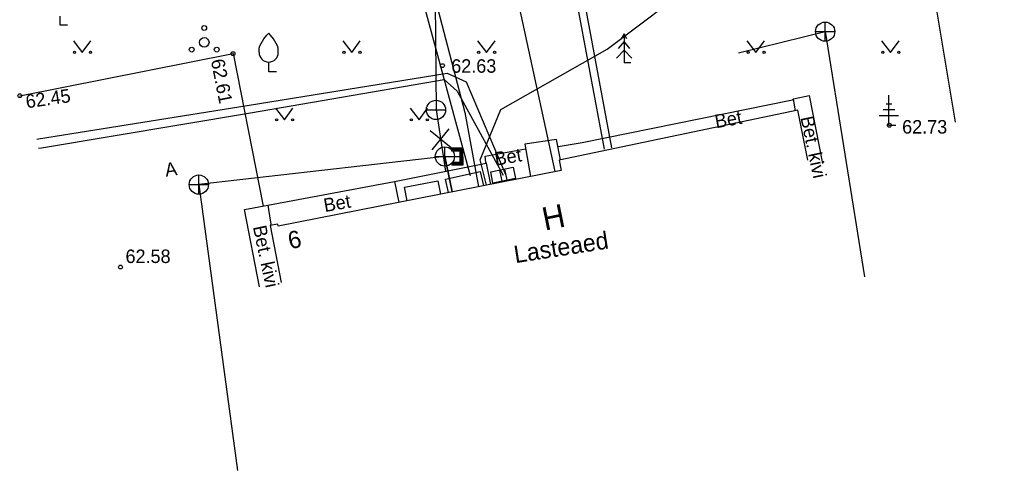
# Model space of a CAD drawing. Extents: x 635052 to 635544, y 6467971 to 6468784.
# Drawn here: x 635338.5 to 635389.4, y 6468349 to 6468372.4 of the extents above; entities that cross this region are included whole.
import ezdxf

# ---------------------------------------------------------------- set-up
doc = ezdxf.new("R2010")
doc.units = 0
for name, color, linetype in [('ELRAJATISMP', 7, 'Continuous'), ('HALJASTUS', 7, 'Continuous'), ('HOONE', 7, 'Continuous'), ('HOONEDET', 7, 'Continuous'), ('KKAEV', 7, 'Continuous'), ('korgus-EH2000', 7, 'Continuous'), ('KTRASS', 7, 'Continuous'), ('MPKAABEL', 7, 'Continuous'), ('MPOHULIIN', 7, 'Continuous'), ('PUU', 7, 'Continuous'), ('SITRASS', 7, 'Continuous'), ('TEE', 7, 'Continuous'), ('TTRASS', 7, 'Continuous'), ('VKAEV', 7, 'Continuous'), ('VTRASS', 7, 'Continuous')]:
    doc.layers.add(name, color=color, linetype=linetype)

msp = doc.modelspace()

# ---------------------------------------------------------------- linework, layer by layer
at = {"layer": 'ELRAJATISMP'}
for p, q in [((635363.4, 6468364.56), (635363.52, 6468363.975)), ((635363.666, 6468364.614), (635363.786, 6468364.03))]:
    msp.add_line(p, q, dxfattribs=at)
msp.add_lwpolyline([(635362.948, 6468364.467), (635364.118, 6468364.707), (635364.238, 6468364.123), (635363.068, 6468363.882)], close=True, dxfattribs=at)
at = {"layer": 'HALJASTUS'}
for p, q in [((635341.264, 6468371.28), (635341.727, 6468370.673)), ((635341.727, 6468370.673), (635342.173, 6468371.28)), ((635355.264, 6468371.28), (635355.727, 6468370.673)), ((635355.727, 6468370.673), (635356.173, 6468371.28)), ((635362.264, 6468371.28), (635362.727, 6468370.673)), ((635362.727, 6468370.673), (635363.173, 6468371.28)), ((635376.264, 6468371.28), (635376.727, 6468370.673)), ((635376.727, 6468370.673), (635377.173, 6468371.28)), ((635383.264, 6468371.28), (635383.727, 6468370.673)), ((635383.727, 6468370.673), (635384.173, 6468371.28)), ((635351.764, 6468367.78), (635352.227, 6468367.173)), ((635352.227, 6468367.173), (635352.673, 6468367.78)), ((635358.764, 6468367.78), (635359.227, 6468367.173)), ((635359.227, 6468367.173), (635359.673, 6468367.78))]:
    msp.add_line(p, q, dxfattribs=at)
for centre in [(635341.326, 6468370.673), (635342.155, 6468370.673), (635355.326, 6468370.673), (635356.155, 6468370.673), (635362.326, 6468370.673), (635363.155, 6468370.673), (635376.326, 6468370.673), (635377.155, 6468370.673), (635383.326, 6468370.673), (635384.155, 6468370.673), (635351.826, 6468367.173), (635352.655, 6468367.173), (635358.826, 6468367.173), (635359.655, 6468367.173)]:
    msp.add_circle(centre, 0.055, dxfattribs=at)
at = {"layer": 'HOONE'}
for points in [[(635379.423, 6468365.072), (635378.906, 6468367.669), (635366.512, 6468365.079), (635366.607, 6468364.54), (635351.901, 6468361.643), (635351.88, 6468361.751), (635351.487, 6468361.674), (635352.067, 6468358.716)], [(635360.754, 6468363.387), (635360.598, 6468364.09), (635362.403, 6468364.491), (635362.403, 6468364.491), (635362.569, 6468363.745)], [(635358.608, 6468362.964), (635358.471, 6468363.675), (635360.202, 6468364.008), (635360.338, 6468363.305)]]:
    msp.add_lwpolyline(points, dxfattribs=at)
at = {"layer": 'HOONEDET'}
for p, q in [((635357.959, 6468363.959), (635362.714, 6468364.924)), ((635351.373, 6468362.729), (635357.959, 6468363.959))]:
    msp.add_line(p, q, dxfattribs=at)
for points in [[(635366.446, 6468365.777), (635366.46, 6468365.782), (635367.704, 6468365.996), (635378.63, 6468368.216), (635378.677, 6468368.268)], [(635378.775, 6468367.641), (635378.763, 6468367.716), (635378.677, 6468368.268), (635379.503, 6468368.426), (635380.187, 6468364.896)], [(635366.579, 6468365.096), (635366.364, 6468366.142), (635364.73, 6468365.901), (635365.024, 6468364.229)], [(635362.714, 6468364.924), (635362.695, 6468364.977), (635362.655, 6468365.284), (635364.765, 6468365.669)], [(635362.714, 6468364.924), (635362.939, 6468363.818)], [(635357.959, 6468363.959), (635358.178, 6468362.88)], [(635350.942, 6468358.498), (635350.164, 6468362.506), (635351.373, 6468362.729), (635351.497, 6468361.953), (635351.545, 6468361.686)]]:
    msp.add_lwpolyline(points, dxfattribs=at)
at = {"layer": 'KKAEV'}
for p, q in [((635380.328, 6468371.25), (635380.328, 6468372.25)), ((635379.828, 6468371.75), (635380.828, 6468371.75)), ((635360.569, 6468364.765), (635360.569, 6468365.765)), ((635360.069, 6468365.265), (635361.069, 6468365.265)), ((635347.783, 6468363.304), (635347.783, 6468364.304)), ((635347.283, 6468363.804), (635348.283, 6468363.804))]:
    msp.add_line(p, q, dxfattribs=at)
for centre in [(635380.328, 6468371.75), (635360.569, 6468365.265), (635347.783, 6468363.804)]:
    msp.add_circle(centre, 0.5, dxfattribs=at)
at = {"layer": 'korgus-EH2000'}
for centre in [(635349.562, 6468370.607), (635360.441, 6468369.985), (635338.48, 6468368.421), (635383.664, 6468366.888), (635343.713, 6468359.52)]:
    msp.add_circle(centre, 0.1, dxfattribs=at)
at = {"layer": 'KTRASS'}
for p, q in [((635360.917, 6468365.71), (635361.492, 6468365.717)), ((635360.937, 6468365.711), (635360.917, 6468365.69)), ((635360.917, 6468365.71), (635360.919, 6468365.56)), ((635361.043, 6468365.712), (635360.918, 6468365.584)), ((635360.973, 6468365.711), (635360.918, 6468365.655)), ((635361.008, 6468365.711), (635360.918, 6468365.619)), ((635360.918, 6468365.635), (635361.418, 6468365.641)), ((635360.919, 6468365.56), (635361.344, 6468365.565)), ((635361.078, 6468365.712), (635360.931, 6468365.56)), ((635361.114, 6468365.712), (635360.966, 6468365.561)), ((635361.149, 6468365.713), (635361.001, 6468365.561)), ((635361.184, 6468365.713), (635361.037, 6468365.562)), ((635361.219, 6468365.714), (635361.072, 6468365.562)), ((635361.255, 6468365.714), (635361.107, 6468365.562)), ((635361.29, 6468365.714), (635361.142, 6468365.563)), ((635361.325, 6468365.715), (635361.178, 6468365.563)), ((635361.36, 6468365.715), (635361.213, 6468365.563)), ((635361.396, 6468365.715), (635361.248, 6468365.564)), ((635361.431, 6468365.716), (635361.283, 6468365.564)), ((635361.466, 6468365.716), (635361.319, 6468365.565)), ((635361.492, 6468365.707), (635361.344, 6468365.555)), ((635361.493, 6468365.672), (635361.344, 6468365.519)), ((635361.344, 6468365.565), (635361.35, 6468364.965)), ((635361.493, 6468365.636), (635361.345, 6468365.484)), ((635361.493, 6468365.601), (635361.345, 6468365.448)), ((635361.494, 6468365.565), (635361.345, 6468365.413)), ((635361.494, 6468365.53), (635361.346, 6468365.377)), ((635361.494, 6468365.494), (635361.346, 6468365.342)), ((635361.418, 6468365.641), (635361.426, 6468364.891)), ((635361.492, 6468365.717), (635361.502, 6468364.817)), ((635360.569, 6468365.265), (635360.945, 6468363.425)), ((635361.35, 6468364.965), (635360.925, 6468364.96)), ((635361.081, 6468364.962), (635360.933, 6468364.81)), ((635361.116, 6468364.962), (635360.968, 6468364.811)), ((635361.151, 6468364.963), (635361.004, 6468364.811)), ((635361.187, 6468364.963), (635361.039, 6468364.812)), ((635361.222, 6468364.964), (635361.074, 6468364.812)), ((635361.257, 6468364.964), (635361.11, 6468364.812)), ((635361.292, 6468364.964), (635361.145, 6468364.813)), ((635361.328, 6468364.965), (635361.18, 6468364.813)), ((635361.499, 6468365.104), (635361.215, 6468364.813)), ((635361.499, 6468365.069), (635361.251, 6468364.814)), ((635361.499, 6468365.034), (635361.286, 6468364.814)), ((635361.5, 6468364.998), (635361.321, 6468364.815)), ((635361.495, 6468365.459), (635361.347, 6468365.307)), ((635361.495, 6468365.423), (635361.347, 6468365.271)), ((635361.496, 6468365.388), (635361.347, 6468365.236)), ((635361.496, 6468365.353), (635361.348, 6468365.2)), ((635361.496, 6468365.317), (635361.348, 6468365.165)), ((635361.497, 6468365.282), (635361.348, 6468365.129)), ((635361.497, 6468365.246), (635361.349, 6468365.094)), ((635361.498, 6468365.211), (635361.349, 6468365.058)), ((635361.498, 6468365.175), (635361.35, 6468365.023)), ((635361.498, 6468365.14), (635361.35, 6468364.988)), ((635361.5, 6468364.963), (635361.356, 6468364.815)), ((635360.925, 6468364.96), (635360.927, 6468364.81)), ((635360.94, 6468364.96), (635360.925, 6468364.946)), ((635360.975, 6468364.961), (635360.926, 6468364.91)), ((635361.01, 6468364.961), (635360.926, 6468364.875)), ((635361.426, 6468364.891), (635360.926, 6468364.885)), ((635361.046, 6468364.962), (635360.927, 6468364.839)), ((635361.502, 6468364.817), (635360.927, 6468364.81)), ((635361.501, 6468364.927), (635361.392, 6468364.815)), ((635361.501, 6468364.892), (635361.427, 6468364.816)), ((635361.501, 6468364.856), (635361.462, 6468364.816)), ((635361.502, 6468364.821), (635361.497, 6468364.817))]:
    msp.add_line(p, q, dxfattribs=at)
for points in [[(635375.828, 6468370.656), (635380.328, 6468371.75), (635382.379, 6468359.019)], [(635360.945, 6468363.425), (635360.569, 6468365.265), (635347.783, 6468363.804), (635349.789, 6468348.958)], [(635360.569, 6468365.265), (635361.422, 6468365.266)]]:
    msp.add_lwpolyline(points, dxfattribs=at)
at = {"layer": 'MPKAABEL'}
for points in [[(635339.365, 6468366.171), (635339.46, 6468366.19), (635350.29, 6468367.92), (635360.69, 6468369.59), (635361.67, 6468369.15), (635363.743, 6468364.3)], [(635339.452, 6468365.689), (635339.61, 6468365.72), (635350.46, 6468367.54), (635360.53, 6468369.26), (635361.21, 6468368.66), (635363.593, 6468364.295)]]:
    msp.add_lwpolyline(points, dxfattribs=at)
at = {"layer": 'MPOHULIIN'}
msp.add_lwpolyline([(635360.097, 6468392.996), (635366.287, 6468364.477)], dxfattribs=at)
at = {"layer": 'PUU'}
for p, q in [((635340.584, 6468372.082), (635340.584, 6468372.557)), ((635340.964, 6468372.082), (635340.584, 6468372.082)), ((635369.878, 6468371.63), (635369.729, 6468371.38)), ((635370.029, 6468371.38), (635369.878, 6468371.63)), ((635369.878, 6468371.63), (635369.878, 6468370.13)), ((635369.878, 6468371.23), (635369.579, 6468370.88)), ((635370.179, 6468370.88), (635369.878, 6468371.23)), ((635369.878, 6468370.78), (635369.479, 6468370.38)), ((635370.279, 6468370.38), (635369.878, 6468370.78)), ((635351.414, 6468369.67), (635351.414, 6468370.17)), ((635370.238, 6468370.13), (635369.878, 6468370.13)), ((635351.814, 6468369.67), (635351.414, 6468369.67)), ((635383.642, 6468366.88), (635383.642, 6468368.455)), ((635383.942, 6468367.68), (635383.342, 6468367.68)), ((635383.792, 6468367.98), (635383.492, 6468367.98)), ((635384.142, 6468367.38), (635383.142, 6468367.38)), ((635384.002, 6468366.88), (635383.642, 6468366.88))]:
    msp.add_line(p, q, dxfattribs=at)
for points in [[(635350.914, 6468370.67), (635350.914, 6468370.82), (635350.924, 6468370.885), (635350.959, 6468371.015), (635351.019, 6468371.135), (635351.164, 6468371.37), (635351.324, 6468371.575), (635351.414, 6468371.67)], [(635351.914, 6468370.67), (635351.914, 6468370.82), (635351.904, 6468370.885), (635351.869, 6468371.015), (635351.809, 6468371.135), (635351.664, 6468371.37), (635351.504, 6468371.575), (635351.414, 6468371.67)]]:
    msp.add_lwpolyline(points, dxfattribs=at)
for centre, radius in [((635348.063, 6468371.941), 0.125), ((635348.063, 6468371.191), 0.25), ((635347.413, 6468370.816), 0.125), ((635348.713, 6468370.816), 0.125)]:
    msp.add_circle(centre, radius, dxfattribs=at)
msp.add_arc((635351.414, 6468370.67), 0.5, 180, 0, dxfattribs=at)
at = {"layer": 'SITRASS'}
msp.add_line((635356.898, 6468382.611), (635361.883, 6468364.27), dxfattribs=at)
msp.add_lwpolyline([(635426.004, 6468403.737), (635414.556, 6468401.284), (635403.904, 6468399.228), (635398.059, 6468398.019), (635394.751, 6468397.375), (635387.156, 6468396.064), (635378.858, 6468394.488), (635374.649, 6468393.196), (635371.774, 6468392.234), (635363.737, 6468383.044), (635360.024, 6468378.985), (635359.165, 6468377.75), (635359.316, 6468376.305), (635361.601, 6468367.545), (635362.316, 6468363.691)], dxfattribs=at)
at = {"layer": 'TEE'}
for points in [[(635387.094, 6468367.048), (635386.082, 6468373.184), (635383.028, 6468387.808)], [(635338.48, 6468368.421), (635349.562, 6468370.607), (635351.128, 6468362.684)]]:
    msp.add_lwpolyline(points, dxfattribs=at)
at = {"layer": 'TTRASS'}
for points in [[(635389.377, 6468393.001), (635379.54, 6468380.022), (635366.613, 6468377.604), (635368.837, 6468365.649)], [(635389.693, 6468392.76), (635379.764, 6468379.659), (635367.077, 6468377.286), (635369.228, 6468365.722)]]:
    msp.add_lwpolyline(points, dxfattribs=at)
at = {"layer": 'VKAEV'}
msp.add_line((635359.608, 6468367.683), (635360.608, 6468367.683), dxfattribs=at)
msp.add_circle((635360.108, 6468367.683), 0.5, dxfattribs=at)
at = {"layer": 'VTRASS'}
for p, q in [((635368.996, 6468370.834), (635372.217, 6468373.267)), ((635363.477, 6468367.703), (635368.996, 6468370.834)), ((635362.407, 6468365.09), (635363.477, 6468367.703)), ((635360.896, 6468365.719), (635359.799, 6468366.589)), ((635359.913, 6468365.605), (635360.783, 6468366.703)), ((635362.728, 6468363.776), (635362.407, 6468365.09))]:
    msp.add_line(p, q, dxfattribs=at)
msp.add_lwpolyline([(635359.854, 6468395.659), (635360.108, 6468367.683), (635360.608, 6468364.495)], dxfattribs=at)

# ---------------------------------------------------------------- texts
at = {"layer": 'HOONE'}
for s, height, rotation, p in [('H', 1.2, 11.5972, (635365.763, 6468361.407)), ('6', 0.9, 12.9061, (635352.53, 6468360.437)), ('Lasteaed', 0.9, 8.9718, (635364.231, 6468359.72))]:
    msp.add_text(s, height=height, rotation=rotation, dxfattribs=at).set_placement(p)
at = {"layer": 'HOONEDET'}
for p in [(635374.663, 6468366.73), (635363.217, 6468364.781), (635354.335, 6468362.374)]:
    msp.add_text('Bet', height=0.7, rotation=10.007, dxfattribs=at).set_placement(p)
at = {"layer": 'korgus-EH2000'}
for s, rotation, p in [(' 62.61 ', 281.1769, (635348.353, 6468370.516)), (' 62.45 ', 8.1294, (635338.579, 6468367.728))]:
    msp.add_text(s, height=0.7, rotation=rotation, dxfattribs=at).set_placement(p)
for s, p in [(' 62.63 ', (635360.639, 6468369.616)), (' 62.73 ', (635384.069, 6468366.455)), (' 62.58 ', (635343.713, 6468359.73))]:
    msp.add_text(s, height=0.7, dxfattribs=at).set_placement(p)
at = {"layer": 'TEE'}
for s, rotation, p in [('Bet. kivi', 281.9901, (635379.042, 6468367.285)), ('A', 8.1653, (635346.073, 6468364.215)), ('Bet. kivi', 281.9901, (635350.588, 6468361.608))]:
    msp.add_text(s, height=0.7, rotation=rotation, dxfattribs=at).set_placement(p)

doc.saveas('drawing.dxf')
